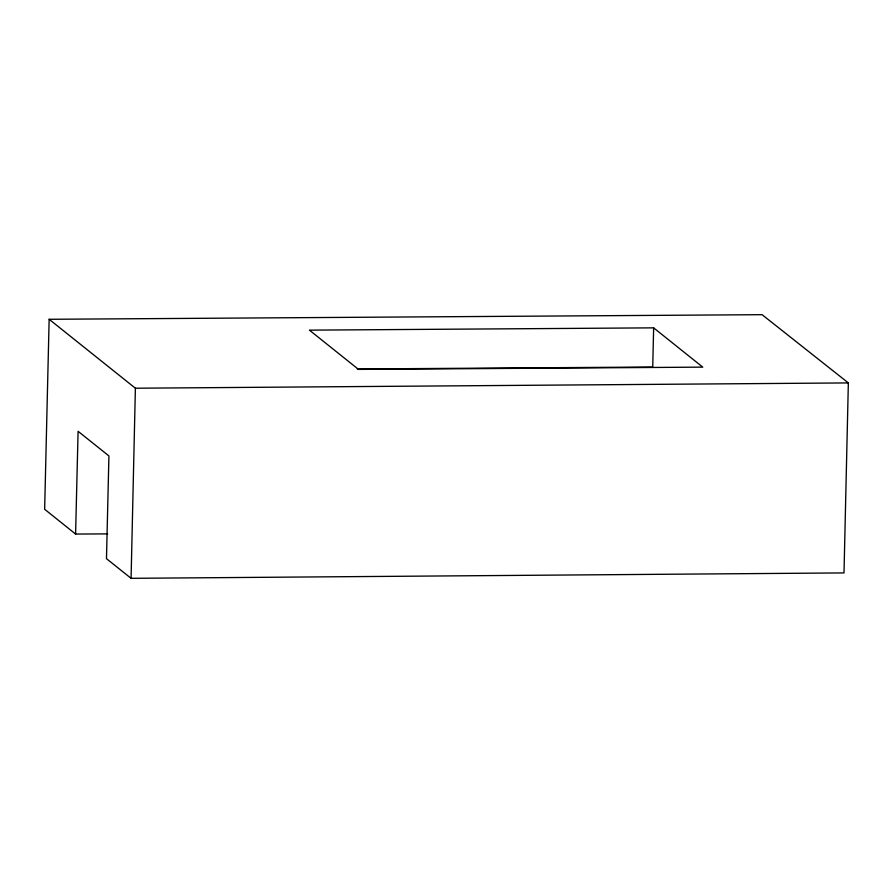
<?xml version="1.0" encoding="UTF-8"?>
<svg xmlns="http://www.w3.org/2000/svg" width="893" height="893" viewBox="0 0 893 893"><rect width="100%" height="100%" fill="white"/><g stroke="black" fill="none" stroke-linecap="round" stroke-linejoin="round"><path stroke-width="1.34" d="M49.148 319.292L762.075 314.682L848.35 382.918L844.008 572.915L131.081 578.318L135.39 388.221L49.148 319.292L44.65 509.267L75.592 534.059L107.651 533.88M75.592 534.059L78.093 431.308L108.924 455.932L106.479 558.683L131.081 578.318M653.643 327.854L702.769 367.135L358.539 369.412L309.413 330.142L653.643 327.854L652.727 367.034L357.278 368.988M135.39 388.221L848.35 382.918"/></g></svg>
